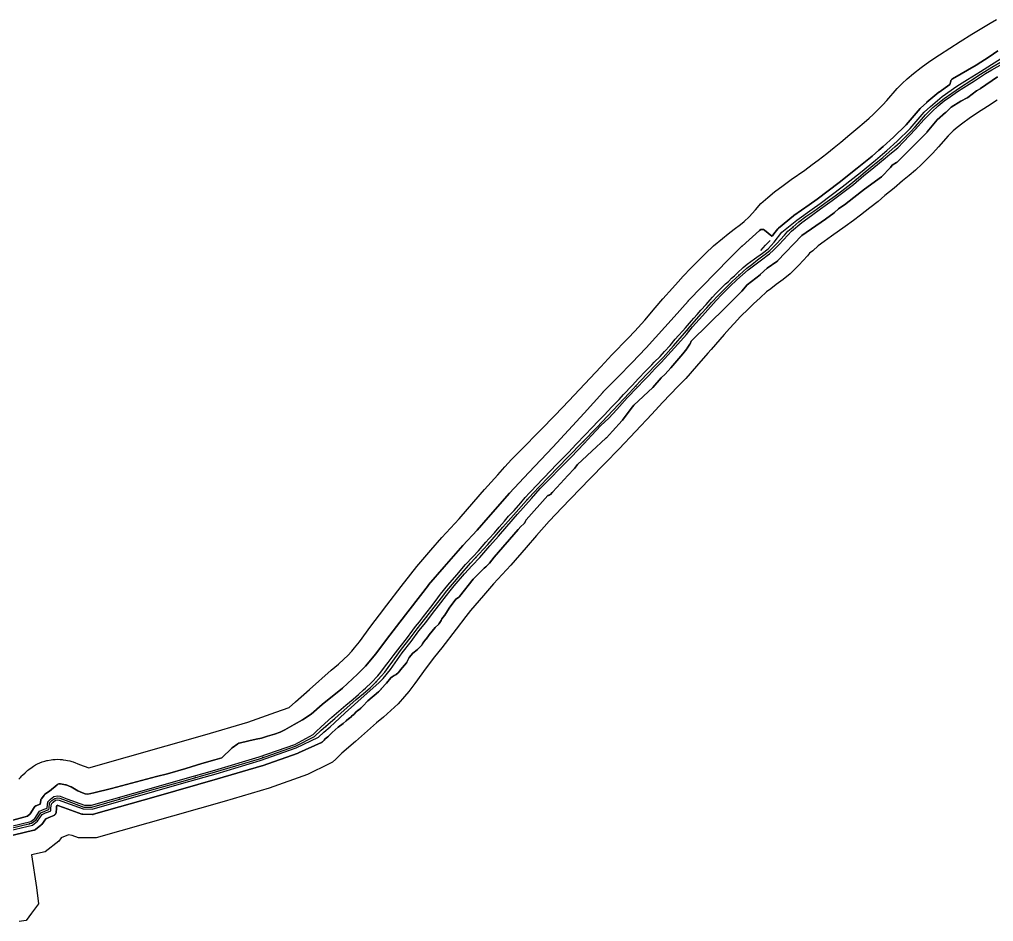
# Model space of a CAD drawing. Header units: inches. Extents: x 91426 to 118597, y 433843 to 446922.
# Drawn here: x 107507 to 108769, y 445408 to 446576 of the extents above; entities that cross this region are included whole.
import ezdxf

# ---------------------------------------------------------------- set-up
doc = ezdxf.new("R2010")
doc.units = ezdxf.units.IN
doc.header["$MEASUREMENT"] = 0
for name, color, linetype, true_color in [('As_waterkering_PWK', 7, 'Continuous', 0x8b0648), ('Beschermingszone_PWK', 7, 'Continuous', 0xde06d3), ('Kernzone_PWK', 7, 'Continuous', 0x33065f), ('Kruinlijnen_PWK', 7, 'Continuous', 0xda0676), ('Kunstwerken_PWK', 7, 'Continuous', 0x2f0602), ('Referentiepunten_PWK', 7, 'Continuous', 0x7e0730)]:
    doc.layers.add(name, color=color, linetype=linetype, true_color=true_color)

msp = doc.modelspace()

# ---------------------------------------------------------------- linework, layer by layer
at = {"layer": 'As_waterkering_PWK'}
for points in [[(107987.0007, 445739.6588), (107987.2761, 445740.0157), (108002.0928, 445760.2564), (108013.073, 445774.5439), (108022.3334, 445786.7147), (108041.1189, 445810.7919), (108053.6866, 445827.0638), (108060.5658, 445835.9273), (108077.8961, 445856.0357), (108091.5221, 445871.7785), (108113.7472, 445895.9879), (108133.1941, 445918.2129), (108146.9524, 445933.9557), (108163.7535, 445952.8734), (108172.6171, 445962.5307), (108180.6869, 445971.262), (108192.4609, 445983.036), (108217.7286, 446009.3621), (108236.911, 446028.809), (108254.9027, 446047.5944), (108296.9715, 446092.0445), (108311.1267, 446107.5227), (108331.632, 446128.6894), (108340.8924, 446138.3467), (108354.5185, 446153.5603), (108368.806, 446169.8322), (108378.5956, 446181.4739), (108390.5019, 446194.8354), (108397.5134, 446202.6406), (108403.7311, 446209.5198), (108412.7269, 446219.0448), (108423.4426, 446229.7604), (108430.454, 446236.7719), (108439.8468, 446245.5032), (108449.6364, 446253.9698), (108455.8541, 446258.8646), (108463.2624, 446264.5532), (108471.8614, 446271.0355), (108473.1545, 446272.07)], [(107475.9515, 445523.6512), (107522.4887, 445534.7707), (107528.3917, 445539.3009), (107534.5692, 445548.3612), (107539.7858, 445550.5577), (107543.511, 445552.1262), (107545.1053, 445552.7541), (107545.2083, 445554.4015), (107545.826, 445561.3238), (107548.7089, 445564.1603), (107552.5424, 445566.9967), (107556.2592, 445567.6831), (107559.0047, 445567.2713), (107567.3787, 445564.1139), (107590.4414, 445555.7743), (107600.7373, 445555.7743), (107681.594, 445578.7683), (107719.0567, 445589.422), (107760.8633, 445601.3109), (107818.1171, 445618.3388), (107864.6544, 445634.6748), (107889.2478, 445647.0145), (107897.979, 445655.2166), (107915.7061, 445670.6947), (107943.3552, 445695.1687), (107952.6156, 445702.8417), (107961.2146, 445710.3823), (107968.6229, 445717.5261), (107975.5021, 445725.199), (107980.1323, 445730.7553), (107987.0007, 445739.6588)]]:
    msp.add_lwpolyline(points, dxfattribs=at)
msp.add_polyline3d([(108473.1545, 446272.07, 0), (108479.1375, 446276.8564, 0), (108488.2656, 446285.7199, 0), (108498.1875, 446296.5678, 0), (108502.8177, 446301.9918, 0), (108509.1677, 446307.1512, 0), (108516.8407, 446313.8981, 0), (108526.1011, 446320.7773, 0), (108536.1553, 446327.921, 0), (108553.7501, 446340.4888, 0), (108564.0689, 446347.8971, 0), (108572.4033, 446354.2471, 0), (108584.045, 446363.3753, 0), (108594.2315, 446371.4451, 0), (108602.9627, 446378.8534, 0), (108615.0013, 446388.5107, 0), (108625.5846, 446397.5066, 0), (108633.919, 446404.5181, 0), (108641.4597, 446411.0004, 0), (108648.2066, 446417.2181, 0), (108654.5566, 446423.7004, 0), (108661.5681, 446430.7119, 0), (108668.0504, 446437.7233, 0), (108681.015, 446452.6723, 0), (108685.9098, 446457.5671, 0), (108690.4077, 446461.9328, 0), (108696.89, 446467.2244, 0), (108705.3567, 446473.9713, 0), (108715.014, 446480.8505, 0), (108726.5234, 446488.5234, 0), (108739.6203, 446496.9901, 0), (108752.4526, 446505.3245, 0), (108767.137, 446514.1881, 0), (108780.3662, 446522.2579, 0)], dxfattribs=at)
at = {"layer": 'Beschermingszone_PWK'}
for points in [[(107506.1402, 445591.7753), (107508.2157, 445594.3049), (107510.0455, 445596.2585), (107510.705, 445596.912), (107514.0746, 445600.2273), (107515.7931, 445601.8241), (107517.8622, 445603.5219), (107518.8177, 445604.2421), (107523.2114, 445607.493), (107524.9081, 445608.6867), (107527.5293, 445610.3166), (107530.4178, 445611.8609), (107533.4, 445613.2118), (107536.4654, 445614.3658), (107539.5966, 445615.315), (107542.2448, 445615.9328), (107543.3188, 445616.1389), (107547.722, 445616.952), (107549.8778, 445617.2925), (107552.9857, 445617.5985), (107556.2592, 445617.706), (107559.5335, 445617.5985), (107562.2836, 445617.3275), (107563.4833, 445617.1588), (107566.9185, 445616.6436), (107568.951, 445616.2893), (107571.9554, 445615.5885), (107574.7542, 445614.7392), (107576.3096, 445614.1826), (107584.7015, 445611.0183), (107596.8098, 445606.6399), (107746.9007, 445649.3227), (107802.7003, 445665.9181), (107839.2015, 445678.7312), (107856.4162, 445684.7741), (107864.4083, 445692.2819), (107882.6929, 445708.2468), (107910.8259, 445733.1492), (107920.1757, 445740.8962), (107927.3592, 445747.1955), (107932.6078, 445752.2566), (107937.67, 445757.9029), (107941.1184, 445762.041), (107947.3025, 445770.0575), (107962.0922, 445790.2613), (107973.3546, 445804.916), (107982.7258, 445817.2324), (108001.6225, 445841.4522), (108014.1512, 445857.6735), (108021.8533, 445867.5973), (108040.0559, 445888.7179), (108054.1951, 445905.0535), (108076.5111, 445929.362), (108095.5554, 445951.127), (108109.4352, 445967.0086), (108126.6402, 445986.3812), (108135.8392, 445996.4039), (108144.6358, 446005.9216), (108156.7429, 446018.0287), (108181.8921, 446044.2313), (108201.0557, 446063.6592), (108218.69, 446082.0715), (108260.363, 446126.1033), (108274.7147, 446141.7963), (108295.6312, 446163.3875), (108304.2147, 446172.3389), (108317.109, 446186.7354), (108330.8816, 446202.4209), (108340.789, 446214.2026), (108353.2389, 446228.1742), (108360.3684, 446236.1108), (108367.0045, 446243.4529), (108376.8666, 446253.8951), (108395.7437, 446272.7722), (108406.4611, 446282.7349), (108417.8016, 446292.5429), (108425.1633, 446298.3383), (108432.9871, 446304.3458), (108441.1886, 446310.5285), (108446.0281, 446314.4001), (108452.3708, 446320.5589), (108460.7149, 446329.6818), (108467.7496, 446337.9225), (108476.8823, 446345.3428), (108485.3709, 446352.8069), (108496.7095, 446361.2299), (108507.1441, 446368.6439), (108524.639, 446381.1403), (108534.3317, 446388.0991), (108541.825, 446393.8083), (108553.0949, 446402.645), (108562.524, 446410.1147), (108571.1388, 446417.4243), (108583.1602, 446427.0678), (108593.2992, 446435.686), (108601.5269, 446442.6077), (108608.2106, 446448.3533), (108613.3828, 446453.1199), (108619.019, 446458.8735), (108625.5197, 446465.3742), (108630.7974, 446471.0828), (108644.4045, 446486.7725), (108650.8183, 446493.1863), (108657.1251, 446499.3076), (108665.4994, 446506.1438), (108675.2502, 446513.914), (108686.6351, 446522.0238), (108699.082, 446530.3217), (108712.4307, 446538.9511), (108725.9092, 446547.7053), (108741.1988, 446556.9341), (108754.1977, 446564.8635), (108764.6942, 446571.3547), (108772.9453, 446576.1554)], [(107488.0428, 445516.7728), (107525.6294, 445525.7537), (107525.7615, 445525.7872), (107526.0746, 445525.8821), (107526.3808, 445525.9974), (107526.6788, 445526.1324), (107526.9674, 445526.2867), (107527.2453, 445526.4595), (107527.5114, 445526.6501), (107534.7476, 445532.2034), (107535.0002, 445532.4108), (107535.239, 445532.6345), (107535.4627, 445532.8733), (107535.6703, 445533.1262), (107535.8346, 445533.3533), (107540.8392, 445540.6935), (107547.0954, 445543.3277), (107551.2501, 445544.964), (107551.3313, 445544.9968), (107551.6293, 445545.1318), (107551.9179, 445545.2861), (107552.1958, 445545.4589), (107552.4617, 445545.6494), (107552.7146, 445545.857), (107552.9534, 445546.0807), (107553.1771, 445546.3195), (107553.3847, 445546.5724), (107553.5752, 445546.8383), (107553.748, 445547.1162), (107553.9023, 445547.4048), (107554.0373, 445547.7028), (107554.1526, 445548.009), (107554.2475, 445548.3221), (107554.3218, 445548.6407), (107554.3751, 445548.9636), (107554.4072, 445549.2892), (107554.4082, 445549.3042), (107554.6819, 445553.6828), (107554.9761, 445556.9797), (107556.4253, 445558.0519), (107556.5975, 445558.0261), (107564.0557, 445555.214), (107564.1194, 445555.1905), (107587.528, 445546.7258), (107587.6211, 445546.6931), (107587.9342, 445546.5982), (107588.2528, 445546.5239), (107588.5757, 445546.4706), (107588.9013, 445546.4385), (107589.1635, 445546.4282), (107601.2872, 445546.2711), (107601.352, 445546.2707), (107601.679, 445546.2814), (107602.0046, 445546.3135), (107602.3275, 445546.3668), (107602.6461, 445546.4411), (107602.7197, 445546.4614), (107684.1926, 445569.6306), (107763.4879, 445592.1807), (107763.5455, 445592.1975), (107820.9298, 445609.2641), (107821.1117, 445609.3219), (107821.1606, 445609.3388), (107868.0539, 445625.7998), (107868.3112, 445625.8982), (107868.4592, 445625.9623), (107898.0752, 445639.3641), (107898.2252, 445639.435), (107898.5138, 445639.5893), (107898.7917, 445639.7621), (107899.0576, 445639.9526), (107899.3105, 445640.1602), (107899.5493, 445640.3839), (107899.6732, 445640.5123), (107901.5536, 445642.5319), (107903.1539, 445644.0179), (107906.6003, 445646.8261), (107906.7387, 445646.9431), (107906.9336, 445647.1234), (107912.269, 445652.3286), (107920.0127, 445659.1689), (107926.257, 445664.1124), (107926.4182, 445664.2455), (107930.2096, 445667.514), (107933.8679, 445670.519), (107933.9101, 445670.5541), (107937.2174, 445673.3322), (107937.2555, 445673.3645), (107940.0336, 445675.7458), (107940.0763, 445675.7828), (107940.3151, 445676.0065), (107940.472, 445676.1707), (107942.9443, 445678.8784), (107945.8904, 445681.1174), (107945.9088, 445681.1314), (107946.1617, 445681.339), (107946.3133, 445681.4776), (107949.0891, 445684.1213), (107951.7327, 445686.6325), (107951.8245, 445686.7221), (107958.3061, 445693.2036), (107972.3186, 445705.2518), (107972.3555, 445705.2839), (107972.5943, 445705.5076), (107972.7512, 445705.6717), (107975.5294, 445708.7144), (107975.5919, 445708.7841), (107982.3337, 445716.4514), (107988.1417, 445723.0168), (107989.835, 445724.3928), (107992.2541, 445726.152), (107994.0743, 445727.0086), (107994.1567, 445727.0483), (107994.4453, 445727.2026), (107994.7232, 445727.3754), (107994.9891, 445727.5659), (107995.166, 445727.7081), (107997.6796, 445729.8248), (107997.7556, 445729.8902), (107997.9944, 445730.1139), (107998.2181, 445730.3527), (107998.3965, 445730.5679), (108000.7238, 445733.5417), (108008.3405, 445742.6029), (108008.4799, 445742.7764), (108008.6704, 445743.0423), (108008.8432, 445743.3202), (108008.9975, 445743.6088), (108009.0222, 445743.6596), (108011.7894, 445749.4347), (108016.7645, 445755.3355), (108022.0893, 445759.6696), (108022.2296, 445759.7882), (108022.4684, 445760.0119), (108028.1569, 445765.7004), (108028.3806, 445765.9392), (108028.5882, 445766.1921), (108028.7787, 445766.458), (108028.9515, 445766.7359), (108029.1058, 445767.0245), (108029.2408, 445767.3225), (108029.3203, 445767.5271), (108029.571, 445768.2163), (108033.6938, 445773.3994), (108033.7223, 445773.4356), (108037.9398, 445778.8391), (108045.5537, 445788.3887), (108050.1175, 445792.9526), (108050.3411, 445793.1914), (108050.5487, 445793.4443), (108050.7392, 445793.7102), (108050.7422, 445793.7146), (108053.388, 445797.6833), (108053.5578, 445797.9568), (108053.7121, 445798.2454), (108053.8471, 445798.5434), (108053.9624, 445798.8496), (108053.9711, 445798.8756), (108054.2105, 445799.5937), (108057.7322, 445803.9108), (108057.8247, 445804.0276), (108058.0152, 445804.2935), (108058.0459, 445804.34), (108063.9279, 445813.359), (108072.5441, 445825.1755), (108075.9678, 445827.3227), (108076.0891, 445827.4013), (108076.355, 445827.5918), (108076.6079, 445827.7994), (108076.8467, 445828.0231), (108077.0704, 445828.2619), (108077.2749, 445828.5107), (108094.6433, 445851.0978), (108103.7771, 445859.9744), (108103.8279, 445860.0246), (108103.9111, 445860.1097), (108108.9729, 445865.4184), (108111.0534, 445866.8419), (108111.2737, 445867.0016), (108111.5266, 445867.2092), (108111.7654, 445867.4329), (108111.8269, 445867.4954), (108115.5311, 445871.3319), (108115.6933, 445871.5082), (108115.7805, 445871.6104), (108122.2351, 445879.3822), (108153.1631, 445915.3327), (108153.1852, 445915.3586), (108156.6491, 445919.4409), (108160.6028, 445922.9004), (108160.6069, 445922.9041), (108160.8457, 445923.1278), (108161.0694, 445923.3666), (108161.277, 445923.6195), (108161.4675, 445923.8854), (108161.6403, 445924.1633), (108161.7533, 445924.3701), (108163.5791, 445927.9075), (108191.7681, 445959.4792), (108192.3106, 445959.5749), (108192.4171, 445959.5949), (108192.7357, 445959.6692), (108193.0488, 445959.7641), (108193.355, 445959.8794), (108193.653, 445960.0144), (108193.9416, 445960.1687), (108194.2195, 445960.3415), (108194.4854, 445960.532), (108194.7383, 445960.7396), (108194.8804, 445960.8691), (108197.3939, 445963.2504), (108197.4906, 445963.3446), (108197.6876, 445963.5532), (108203.0809, 445969.6042), (108217.7086, 445985.4179), (108225.7526, 445993.8575), (108225.8925, 445994.0105), (108226.0999, 445994.2631), (108230.2143, 445999.6244), (108254.7529, 446022.5557), (108260.1979, 446027.6439), (108267.1995, 446034.1172), (108267.3407, 446034.253), (108267.4529, 446034.3688), (108275.3905, 446042.8355), (108275.4522, 446042.9025), (108287.8876, 446056.6609), (108287.9374, 446056.7169), (108288.145, 446056.9698), (108288.1824, 446057.0192), (108299.5371, 446072.2028), (108302.8279, 446076.4687), (108327.4666, 446099.1956), (108327.612, 446099.3353), (108327.8194, 446099.5556), (108338.643, 446111.7758), (108343.4555, 446116.7183), (108343.5563, 446116.825), (108350.9647, 446124.8948), (108351.0407, 446124.9795), (108351.0974, 446125.0452), (108366.4432, 446143.1692), (108366.4684, 446143.1993), (108371.7601, 446149.5493), (108371.8858, 446149.7064), (108372.0763, 446149.9723), (108372.1703, 446150.1184), (108375.6099, 446155.6747), (108375.6887, 446155.8065), (108375.843, 446156.0951), (108375.8594, 446156.1287), (108377.4739, 446159.4653), (108422.2283, 446203.5605), (108422.2433, 446203.5753), (108442.8808, 446224.0806), (108442.8921, 446224.092), (108443.1158, 446224.3308), (108443.1282, 446224.3449), (108449.978, 446232.2151), (108466.6619, 446245.4916), (108466.8452, 446245.6448), (108466.9507, 446245.74), (108475.9342, 446254.0818), (108488.454, 446262.6004), (108488.6851, 446262.7674), (108488.938, 446262.975), (108489.1768, 446263.1987), (108489.2425, 446263.2656), (108520.9377, 446296.1726), (108551.3636, 446317.4577), (108551.4748, 446317.5378), (108562.7196, 446325.8722), (108562.7861, 446325.9223), (108563.039, 446326.1299), (108563.186, 446326.2641), (108568.1723, 446331.001), (108577.8831, 446337.5262), (108578.1383, 446337.7095), (108578.177, 446337.7395), (108601.9098, 446356.3221), (108623.9271, 446372.2747), (108624.0373, 446372.3568), (108624.2902, 446372.5644), (108624.529, 446372.7881), (108624.6132, 446372.8743), (108635.3288, 446384.1191), (108635.4683, 446384.2717), (108635.6759, 446384.5246), (108635.6926, 446384.5465), (108638.006, 446387.596), (108643.3454, 446390.7368), (108643.5882, 446390.8892), (108643.8541, 446391.0797), (108644.107, 446391.2873), (108644.3414, 446391.5065), (108682.9976, 446430.066), (108683.002, 446430.0705), (108683.2257, 446430.3093), (108683.3076, 446430.4051), (108696.2901, 446445.984), (108707.1134, 446455.5188), (108707.2469, 446455.6409), (108714.4439, 446462.4591), (108726.7328, 446470.3294), (108735.08, 446474.4387), (108735.083, 446474.4402), (108735.3716, 446474.5945), (108735.6495, 446474.7673), (108735.9154, 446474.9578), (108735.95, 446474.9846), (108747.0725, 446483.675), (108751.9055, 446486.4012), (108751.9489, 446486.426), (108752.2268, 446486.5988), (108752.2618, 446486.6224), (108774.4934, 446501.7504)], [(108773.6873, 446471.4199), (108761.372, 446463.4213), (108748.4765, 446455.0848), (108737.7171, 446447.9119), (108729.4419, 446442.0172), (108722.0025, 446436.0889), (108717.0338, 446432.0329), (108713.983, 446429.0718), (108710.3033, 446425.3922), (108697.8527, 446411.0358), (108690.4067, 446402.982), (108682.9866, 446395.5619), (108676.0655, 446388.4966), (108668.059, 446381.118), (108659.8327, 446374.0463), (108651.413, 446366.9631), (108640.4742, 446357.6651), (108628.4219, 446347.9968), (108619.5975, 446340.5094), (108608.805, 446331.9595), (108596.866, 446322.5982), (108587.8587, 446315.7355), (108577.0391, 446307.9676), (108559.3642, 446295.3427), (108549.6144, 446288.4152), (108542.0165, 446282.7711), (108534.9961, 446276.5979), (108530.8722, 446273.2473), (108528.1656, 446270.0767), (108516.9815, 446257.8487), (108505.625, 446246.8213), (108496.3997, 446239.4411), (108487.4827, 446232.7191), (108480.4067, 446227.2857), (108475.1042, 446223.1114), (108466.5553, 446215.7178), (108458.2224, 446207.9717), (108451.7268, 446201.4762), (108441.4152, 446191.1645), (108433.1123, 446182.3732), (108427.2293, 446175.8644), (108420.3123, 446168.1643), (108408.8409, 446155.2909), (108403.1585, 446148.5334), (108399.1455, 446143.7612), (108384.4461, 446127.0201), (108370.2346, 446111.153), (108360.4326, 446100.9309), (108340.2563, 446080.1038), (108326.2583, 446064.7975), (108283.8728, 446020.0128), (108265.5952, 446000.9288), (108246.3978, 445981.4667), (108221.0352, 445955.0418), (108209.5277, 445943.5343), (108202.0394, 445935.4322), (108193.4442, 445926.0672), (108176.9662, 445907.5133), (108163.305, 445891.8817), (108143.536, 445869.2886), (108121.3837, 445845.1584), (108108.1681, 445829.8899), (108091.5358, 445810.5914), (108085.3149, 445802.576), (108072.716, 445786.2637), (108054.0195, 445762.3006), (108044.8477, 445750.2462), (108034.0932, 445736.2524), (108019.2549, 445715.9823), (108011.3435, 445705.7266), (108005.7678, 445699.0359), (107997.435, 445689.7416), (107988.2989, 445680.9318), (107978.5675, 445672.3981), (107969.3786, 445664.7844), (107942.1167, 445640.6531), (107924.8356, 445625.5643), (107916.7801, 445617.997), (107912.573, 445613.9652), (107908.2983, 445611.8204), (107880.3115, 445597.778), (107830.45, 445580.2752), (107772.0358, 445562.9021), (107606.3144, 445515.7743), (107583.4314, 445515.7743), (107575.0968, 445518.7881), (107570.2795, 445519.6783), (107560.9093, 445515.9879), (107557.8297, 445511.4712), (107539.9754, 445497.7691), (107522.5822, 445494.0613), (107528.8033, 445451.4283), (107531.698, 445430.3534), (107522.5626, 445418.3104), (107515.3485, 445408.8002), (107506.4134, 445407.5115)]]:
    msp.add_lwpolyline(points, dxfattribs=at)
msp.add_lwpolyline([(108774.8613, 446535.4418), (108763.5477, 446527.8117), (108746.486, 446517.0498), (108715.9997, 446499.2331, 0.202541661), (108713.6689, 446496.1172), (108712.6145, 446491.856), (108698.701, 446482.0577, 0.019664469), (108698.3887, 446481.8189), (108682.8112, 446468.9042, 0.012617593), (108682.6211, 446468.7383), (108674.4258, 446461.2148, 0.029885164), (108674.0108, 446460.7854), (108655.8976, 446439.6532), (108639.3955, 446423.801), (108626.2642, 446411.7202), (108620.7504, 446406.8121), (108611.7577, 446399.1227), (108592.4039, 446383.587), (108568.9378, 446364.8668), (108540.5045, 446343.4102), (108530.2834, 446336.072), (108510.2755, 446322.0268, 0.018975295), (108509.9735, 446321.7972), (108490.4349, 446305.738, 0.05334957), (108489.6895, 446304.9788), (108484.3605, 446298.2475), (108482.6276, 446296.0586), (108482.0161, 446295.2862), (108472.454, 446303.1235, 0.370499545), (108465.9401, 446302.9733), (108443.3347, 446282.6332, 0.011111568), (108443.1729, 446282.4809), (108426.8202, 446266.3963), (108373.585, 446211.568, 0.011705629), (108373.4259, 446211.3963), (108355.2569, 446190.8401), (108319.0147, 446150.9078), (108300.4751, 446131.4478), (108282.9476, 446113.2612), (108263.06, 446093.1084, 0.010604922), (108262.9143, 446092.9543), (108238.5242, 446066.0459), (108197.8606, 446022.0816), (108166.9259, 445989.4284), (108141.754, 445962.525), (108114.3919, 445930.9126), (108099.9888, 445914.5455), (108081.3162, 445894.6809), (108057.0853, 445866.8553), (108036.9845, 445843.5597, 0.013819095), (108036.8098, 445843.3456), (107999.7864, 445795.308), (107982.552, 445772.7709), (107968.546, 445754.1833), (107955.2164, 445738.2903), (107945.1363, 445727.8324), (107925.385, 445709.7592), (107899.2379, 445688.4736), (107884.7014, 445676.2527), (107873.7292, 445668.979), (107863.0004, 445662.7743), (107850.9026, 445655.6432), (107844.8774, 445652.9146), (107837.3062, 445650.2707), (107828.1724, 445647.661), (107820.5031, 445645.1871), (107813.6681, 445643.9665, 0.013593724), (107813.4019, 445643.9115), (107804.2232, 445641.7519), (107791.4674, 445638.6903, 0.09950026), (107789.6795, 445637.8619), (107782.4429, 445632.5606, 0.036408316), (107781.8891, 445632.0893), (107769.2032, 445619.5944), (107760.1152, 445616.7981), (107743.0495, 445612.0356), (107722.3991, 445605.6816), (107698.8735, 445598.9788), (107684.4929, 445595.5485), (107626.1194, 445579.9294), (107603.2486, 445574.1459), (107595.645, 445572.6014), (107591.8855, 445572.987), (107588.4411, 445574.2787), (107582.5681, 445577.0277), (107573.9965, 445581.833, 0.037453582), (107573.3185, 445582.149), (107567.3653, 445584.398, 0.045811921), (107566.484, 445584.6415), (107559.8694, 445585.8321, 0.221332193), (107555.7887, 445584.7572), (107545.8787, 445576.5245), (107539.8909, 445572.3995, 0.087735121), (107538.6508, 445571.1771), (107535.2898, 445566.4444, 0.121467778), (107534.4112, 445564.2174), (107533.8006, 445559.6882), (107533.7469, 445559.6305), (107528.194, 445557.234, 0.152182158), (107525.937, 445555.2962), (107520.7304, 445546.9784), (107517.4355, 445544.2086), (107488.5514, 445536.2293)], format="xyb", dxfattribs=at)
at = {"layer": 'Kernzone_PWK'}
msp.add_lwpolyline([(107488.5514, 445536.2293), (107517.4355, 445544.2086), (107520.7304, 445546.9784), (107525.937, 445555.2962, -0.152182158), (107528.194, 445557.234), (107533.7469, 445559.6305), (107533.8006, 445559.6882), (107534.4112, 445564.2174, -0.121467779), (107535.2898, 445566.4444), (107538.6508, 445571.1771, -0.087735118), (107539.8909, 445572.3995), (107545.8787, 445576.5245), (107555.7887, 445584.7572, -0.221332193), (107559.8694, 445585.8321), (107566.484, 445584.6415, -0.045811925), (107567.3653, 445584.398), (107573.3185, 445582.149, -0.037453588), (107573.9965, 445581.833), (107582.5681, 445577.0277), (107588.4411, 445574.2787), (107591.8855, 445572.987), (107595.645, 445572.6014), (107603.2486, 445574.1459), (107626.1194, 445579.9294), (107684.4929, 445595.5485), (107698.8735, 445598.9788), (107722.3991, 445605.6816), (107743.0495, 445612.0356), (107760.1152, 445616.7981), (107769.2032, 445619.5944), (107781.8891, 445632.0893, -0.036408316), (107782.4429, 445632.5606), (107789.6795, 445637.8619, -0.09950026), (107791.4674, 445638.6903), (107804.2232, 445641.7519), (107813.4019, 445643.9115, -0.013593705), (107813.6681, 445643.9665), (107820.5031, 445645.1871), (107828.1724, 445647.661), (107837.3062, 445650.2707), (107844.8774, 445652.9146), (107850.9026, 445655.6432), (107863.0004, 445662.7743), (107873.7292, 445668.979), (107884.7014, 445676.2527), (107899.2379, 445688.4736), (107925.385, 445709.7592), (107945.1363, 445727.8324), (107955.2164, 445738.2903), (107968.546, 445754.1833), (107982.552, 445772.7709), (107999.7864, 445795.308), (108036.8098, 445843.3456, -0.013819104), (108036.9845, 445843.5597), (108057.0853, 445866.8553), (108081.3162, 445894.6809), (108099.9888, 445914.5455), (108114.3919, 445930.9126), (108141.754, 445962.525), (108166.9259, 445989.4284), (108197.8606, 446022.0816), (108238.5242, 446066.0459), (108262.9143, 446092.9543, -0.010604938), (108263.06, 446093.1084), (108282.9476, 446113.2612), (108300.4751, 446131.4478), (108319.0147, 446150.9078), (108355.2569, 446190.8401), (108373.4259, 446211.3963, -0.011705607), (108373.585, 446211.568), (108426.8202, 446266.3963), (108443.1729, 446282.4809, -0.011111538), (108443.3347, 446282.6332), (108465.9401, 446302.9733, -0.370499545), (108472.454, 446303.1235), (108482.0161, 446295.2862), (108482.6276, 446296.0586), (108484.3605, 446298.2475), (108489.6895, 446304.9788, -0.053349568), (108490.4349, 446305.738), (108509.9735, 446321.7972, -0.018975298), (108510.2755, 446322.0268), (108530.2834, 446336.072), (108540.5045, 446343.4102), (108568.9378, 446364.8668), (108592.4039, 446383.587), (108611.7577, 446399.1227), (108620.7504, 446406.8121), (108626.2642, 446411.7202), (108639.3955, 446423.801), (108655.8976, 446439.6532), (108674.0108, 446460.7854, -0.02988516), (108674.4258, 446461.2148), (108682.6211, 446468.7383, -0.012617574), (108682.8112, 446468.9042), (108698.3887, 446481.8189, -0.019664473), (108698.701, 446482.0577), (108712.6145, 446491.856), (108713.6689, 446496.1172, -0.202541661), (108715.9997, 446499.2331), (108746.486, 446517.0498), (108763.5477, 446527.8117), (108774.8613, 446535.4418, -0.019281264)], format="xyb", dxfattribs=at)
msp.add_lwpolyline([(108774.4934, 446501.7504), (108752.2618, 446486.6224), (108752.2268, 446486.5988), (108751.9489, 446486.426), (108751.9055, 446486.4012), (108747.0725, 446483.675), (108735.95, 446474.9846), (108735.9154, 446474.9578), (108735.6495, 446474.7673), (108735.3716, 446474.5945), (108735.083, 446474.4402), (108735.08, 446474.4387), (108726.7328, 446470.3294), (108714.4439, 446462.4591), (108707.2469, 446455.6409), (108707.1134, 446455.5188), (108696.2901, 446445.984), (108683.3076, 446430.4051), (108683.2257, 446430.3093), (108683.002, 446430.0705), (108682.9976, 446430.066), (108644.3414, 446391.5065), (108644.107, 446391.2873), (108643.8541, 446391.0797), (108643.5882, 446390.8892), (108643.3454, 446390.7368), (108638.006, 446387.596), (108635.6926, 446384.5465), (108635.6759, 446384.5246), (108635.4683, 446384.2717), (108635.3288, 446384.1191), (108624.6132, 446372.8743), (108624.529, 446372.7881), (108624.2902, 446372.5644), (108624.0373, 446372.3568), (108623.9271, 446372.2747), (108601.9098, 446356.3221), (108578.177, 446337.7395), (108578.1383, 446337.7095), (108577.8831, 446337.5262), (108568.1723, 446331.001), (108563.186, 446326.2641), (108563.039, 446326.1299), (108562.7861, 446325.9223), (108562.7196, 446325.8722), (108551.4748, 446317.5378), (108551.3636, 446317.4577), (108520.9377, 446296.1726), (108489.2425, 446263.2656), (108489.1768, 446263.1987), (108488.938, 446262.975), (108488.6851, 446262.7674), (108488.454, 446262.6004), (108475.9342, 446254.0818), (108466.9507, 446245.74), (108466.8452, 446245.6448), (108466.6619, 446245.4916), (108449.978, 446232.2151), (108443.1282, 446224.3449), (108443.1158, 446224.3308), (108442.8921, 446224.092), (108442.8808, 446224.0806), (108422.2433, 446203.5753), (108422.2283, 446203.5605), (108377.4739, 446159.4653), (108375.8594, 446156.1287), (108375.843, 446156.0951), (108375.6887, 446155.8065), (108375.6099, 446155.6747), (108372.1703, 446150.1184), (108372.0763, 446149.9723), (108371.8858, 446149.7064), (108371.7601, 446149.5493), (108366.4684, 446143.1993), (108366.4432, 446143.1692), (108351.0974, 446125.0452), (108351.0407, 446124.9795), (108350.9647, 446124.8948), (108343.5563, 446116.825), (108343.4555, 446116.7183), (108338.643, 446111.7758), (108327.8194, 446099.5556), (108327.612, 446099.3353), (108327.4666, 446099.1956), (108302.8279, 446076.4687), (108299.5371, 446072.2028), (108288.1824, 446057.0192), (108288.145, 446056.9698), (108287.9374, 446056.7169), (108287.8876, 446056.6609), (108275.4522, 446042.9025), (108275.3905, 446042.8355), (108267.4529, 446034.3688), (108267.3407, 446034.253), (108267.1995, 446034.1172), (108260.1979, 446027.6439), (108254.7529, 446022.5557), (108230.2143, 445999.6244), (108226.0999, 445994.2631), (108225.8925, 445994.0105), (108225.7526, 445993.8575), (108217.7086, 445985.4179), (108203.0809, 445969.6042), (108197.6876, 445963.5532), (108197.4906, 445963.3446), (108197.3939, 445963.2504), (108194.8804, 445960.8691), (108194.7383, 445960.7396), (108194.4854, 445960.532), (108194.2195, 445960.3415), (108193.9416, 445960.1687), (108193.653, 445960.0144), (108193.355, 445959.8794), (108193.0488, 445959.7641), (108192.7357, 445959.6692), (108192.4171, 445959.5949), (108192.3106, 445959.5749), (108191.7681, 445959.4792), (108163.5791, 445927.9075), (108161.7533, 445924.3701), (108161.6403, 445924.1633), (108161.4675, 445923.8854), (108161.277, 445923.6195), (108161.0694, 445923.3666), (108160.8457, 445923.1278), (108160.6069, 445922.9041), (108160.6028, 445922.9004), (108156.6491, 445919.4409), (108153.1852, 445915.3586), (108153.1631, 445915.3327), (108122.2351, 445879.3822), (108115.7805, 445871.6104), (108115.6933, 445871.5082), (108115.5311, 445871.3319), (108111.8269, 445867.4954), (108111.7654, 445867.4329), (108111.5266, 445867.2092), (108111.2737, 445867.0016), (108111.0534, 445866.8419), (108108.9729, 445865.4184), (108103.9111, 445860.1097), (108103.8279, 445860.0246), (108103.7771, 445859.9744), (108094.6433, 445851.0978), (108077.2749, 445828.5107), (108077.0704, 445828.2619), (108076.8467, 445828.0231), (108076.6079, 445827.7994), (108076.355, 445827.5918), (108076.0891, 445827.4013), (108075.9678, 445827.3227), (108072.5441, 445825.1755), (108063.9279, 445813.359), (108058.0459, 445804.34), (108058.0152, 445804.2935), (108057.8247, 445804.0276), (108057.7322, 445803.9108), (108054.2105, 445799.5937), (108053.9711, 445798.8756), (108053.9624, 445798.8496), (108053.8471, 445798.5434), (108053.7121, 445798.2454), (108053.5578, 445797.9568), (108053.388, 445797.6833), (108050.7422, 445793.7146), (108050.7392, 445793.7102), (108050.5487, 445793.4443), (108050.3411, 445793.1914), (108050.1175, 445792.9526), (108045.5537, 445788.3887), (108037.9398, 445778.8391), (108033.7223, 445773.4356), (108033.6938, 445773.3994), (108029.571, 445768.2163), (108029.3203, 445767.5271), (108029.2408, 445767.3225), (108029.1058, 445767.0245), (108028.9515, 445766.7359), (108028.7787, 445766.458), (108028.5882, 445766.1921), (108028.3806, 445765.9392), (108028.1569, 445765.7004), (108022.4684, 445760.0119), (108022.2296, 445759.7882), (108022.0893, 445759.6696), (108016.7645, 445755.3355), (108011.7894, 445749.4347), (108009.0222, 445743.6596), (108008.9975, 445743.6088), (108008.8432, 445743.3202), (108008.6704, 445743.0423), (108008.4799, 445742.7764), (108008.3405, 445742.6029), (108000.7238, 445733.5417), (107998.3965, 445730.5679), (107998.2181, 445730.3527), (107997.9944, 445730.1139), (107997.7556, 445729.8902), (107997.6796, 445729.8248), (107995.166, 445727.7081), (107994.9891, 445727.5659), (107994.7232, 445727.3754), (107994.4453, 445727.2026), (107994.1567, 445727.0483), (107994.0743, 445727.0086), (107992.2541, 445726.152), (107989.835, 445724.3928), (107988.1417, 445723.0168), (107982.3337, 445716.4514), (107975.5919, 445708.7841), (107975.5294, 445708.7144), (107972.7512, 445705.6717), (107972.5943, 445705.5076), (107972.3555, 445705.2839), (107972.3186, 445705.2518), (107958.3061, 445693.2036), (107951.8245, 445686.7221), (107951.7327, 445686.6325), (107949.0891, 445684.1213), (107946.3133, 445681.4776), (107946.1617, 445681.339), (107945.9088, 445681.1314), (107945.8904, 445681.1174), (107942.9443, 445678.8784), (107940.472, 445676.1707), (107940.3151, 445676.0065), (107940.0763, 445675.7828), (107940.0336, 445675.7458), (107937.2555, 445673.3645), (107937.2174, 445673.3322), (107933.9101, 445670.5541), (107933.8679, 445670.519), (107930.2096, 445667.514), (107926.4182, 445664.2455), (107926.257, 445664.1124), (107920.0127, 445659.1689), (107912.269, 445652.3286), (107906.9336, 445647.1234), (107906.7387, 445646.9431), (107906.6003, 445646.8261), (107903.1539, 445644.0179), (107901.5536, 445642.5319), (107899.6732, 445640.5123), (107899.5493, 445640.3839), (107899.3105, 445640.1602), (107899.0576, 445639.9526), (107898.7917, 445639.7621), (107898.5138, 445639.5893), (107898.2252, 445639.435), (107898.0752, 445639.3641), (107868.4592, 445625.9623), (107868.3112, 445625.8982), (107868.0539, 445625.7998), (107821.1606, 445609.3388), (107821.1117, 445609.3219), (107820.9298, 445609.2641), (107763.5455, 445592.1975), (107763.4879, 445592.1807), (107684.1926, 445569.6306), (107602.7197, 445546.4614), (107602.6461, 445546.4411), (107602.3275, 445546.3668), (107602.0046, 445546.3135), (107601.679, 445546.2814), (107601.352, 445546.2707), (107601.2872, 445546.2711), (107589.1635, 445546.4282), (107588.9013, 445546.4385), (107588.5757, 445546.4706), (107588.2528, 445546.5239), (107587.9342, 445546.5982), (107587.6211, 445546.6931), (107587.528, 445546.7258), (107564.1194, 445555.1905), (107564.0557, 445555.214), (107556.5975, 445558.0261), (107556.4253, 445558.0519), (107554.9761, 445556.9797), (107554.6819, 445553.6828), (107554.4082, 445549.3042), (107554.4072, 445549.2892), (107554.3751, 445548.9636), (107554.3218, 445548.6407), (107554.2475, 445548.3221), (107554.1526, 445548.009), (107554.0373, 445547.7028), (107553.9023, 445547.4048), (107553.748, 445547.1162), (107553.5752, 445546.8383), (107553.3847, 445546.5724), (107553.1771, 445546.3195), (107552.9534, 445546.0807), (107552.7146, 445545.857), (107552.4617, 445545.6494), (107552.1958, 445545.4589), (107551.9179, 445545.2861), (107551.6293, 445545.1318), (107551.3313, 445544.9968), (107551.2501, 445544.964), (107547.0954, 445543.3277), (107540.8392, 445540.6935), (107535.8346, 445533.3533), (107535.6703, 445533.1262), (107535.4627, 445532.8733), (107535.239, 445532.6345), (107535.0002, 445532.4108), (107534.7476, 445532.2034), (107527.5114, 445526.6501), (107527.2453, 445526.4595), (107526.9674, 445526.2867), (107526.6788, 445526.1324), (107526.3808, 445525.9974), (107526.0746, 445525.8821), (107525.7615, 445525.7872), (107525.6294, 445525.7537), (107488.0428, 445516.7728)], dxfattribs=at)
at = {"layer": 'Kruinlijnen_PWK'}
for points in [[(107472.7696, 445525.4613, 0), (107521.3894, 445537.0784, 0), (107526.5518, 445541.0403, 0), (107532.9192, 445550.379, 0), (107538.8156, 445552.8618, 0), (107542.5677, 445554.4416, 0), (107542.7094, 445554.4974, 0), (107542.7152, 445554.5906, 0), (107543.4176, 445562.4613, 0), (107547.0807, 445566.0655, 0), (107551.52, 445569.3502, 0), (107556.2164, 445570.2175, 0), (107559.6382, 445569.7042, 0), (107568.2448, 445566.4591, 0), (107591.2915, 445558.1253, 0), (107600.3887, 445558.2743, 0), (107680.9102, 445581.173, 0), (107718.3729, 445591.8267, 0), (107760.165, 445603.7114, 0), (107817.3463, 445620.7178, 0), (107863.6758, 445636.9808, 0), (107887.4584, 445649.9447, 0), (107891.1848, 445653.524, 0), (107897.9317, 445659.874, 0), (107911.6901, 445672.1772, 0), (107920.8182, 445679.8501, 0), (107929.8141, 445687.7876, 0), (107939.4714, 445695.7251, 0), (107946.086, 445701.546, 0), (107952.8328, 445707.7637, 0), (107955.4787, 445710.0127, 0), (107962.887, 445717.0241, 0), (107971.2214, 445725.8877, 0), (107975.1902, 445730.5179, 0), (107981.4079, 445738.8523, 0), (107984.8475, 445742.9533, 0), (107991.1975, 445751.6846, 0), (108000.0611, 445763.4586, 0), (108008.2632, 445773.7774, 0), (108016.5976, 445785.0222, 0), (108020.3017, 445789.6524, 0), (108025.0642, 445795.7378, 0), (108030.6205, 445802.4847, 0), (108035.1184, 445808.8347, 0), (108040.0132, 445814.7879, 0), (108045.7018, 445822.1962, 0), (108052.4487, 445831.4566, 0), (108062.106, 445843.0983, 0), (108073.7477, 445856.5921, 0), (108084.9925, 445869.9536, 0), (108094.5175, 445880.1401, 0), (108101.6613, 445887.6807, 0), (108111.1863, 445898.7932, 0), (108115.2873, 445903.2912, 0), (108122.2988, 445911.0964, 0), (108128.6488, 445918.3724, 0), (108135.3957, 445926.1777, 0), (108140.8197, 445932.5277, 0), (108147.8312, 445940.2006, 0), (108156.5624, 445949.9902, 0), (108162.3833, 445956.7371, 0), (108167.9395, 445962.9548, 0), (108170.7177, 445966.1298, 0), (108176.0093, 445971.4215, 0), (108186.4604, 445982.534, 0), (108195.1917, 445991.2653, 0), (108202.9969, 445999.732, 0), (108211.9927, 446008.7278, 0), (108218.475, 446015.0778, 0), (108228.3969, 446026.0581, 0), (108240.0386, 446038.2289, 0), (108249.0345, 446047.3571, 0), (108256.972, 446055.5592, 0), (108264.5126, 446063.629, 0), (108274.6991, 446074.4769, 0), (108284.2241, 446083.7374, 0), (108289.7804, 446090.0874, 0), (108300.7606, 446101.8614, 0), (108309.2273, 446110.8572, 0), (108317.9586, 446120.3822, 0), (108321.9273, 446124.351, 0), (108326.5576, 446128.8489, 0), (108329.6003, 446132.0239, 0), (108337.2207, 446139.5991, 0), (108342.8295, 446146.0469, 0), (108349.9732, 446153.7198, 0), (108356.7201, 446161.7896, 0), (108360.8212, 446166.5521, 0), (108366.3774, 446172.7698, 0), (108369.817, 446176.6063, 0), (108377.6222, 446185.7344, 0), (108380.7972, 446189.3063, 0), (108385.1629, 446193.8042, 0), (108389.9254, 446199.4928, 0), (108396.6723, 446207.0334, 0), (108401.8317, 446212.8543, 0), (108405.139, 446216.5585, 0), (108409.5046, 446221.1887, 0), (108416.3838, 446228.2001, 0), (108421.8077, 446233.4918, 0), (108425.5119, 446236.7991, 0), (108429.613, 446241.0325, 0), (108433.3171, 446244.2075, 0), (108437.4182, 446247.9116, 0), (108444.6942, 446254.6585, 0), (108449.9859, 446259.1565, 0), (108459.3262, 446266.0702, 0), (108469.7772, 446273.3463, 0), (108477.0533, 446279.0348, 0), (108484.9908, 446287.7661, 0), (108495.045, 446300.4661, 0), (108514.3596, 446316.3412, 0), (108534.3357, 446330.3641, 0), (108544.6545, 446337.7725, 0), (108573.2295, 446359.336, 0), (108596.7775, 446378.1215, 0), (108616.2244, 446393.7319, 0), (108625.3525, 446401.5372, 0), (108630.9613, 446406.5297, 0), (108644.1905, 446418.7005, 0), (108660.9916, 446434.8401, 0), (108679.2478, 446456.1391, 0), (108687.3177, 446463.5475, 0), (108702.7958, 446476.3798, 0), (108721.5813, 446489.609, 0), (108735.6042, 446498.208, 0), (108752.273, 446508.9236, 0), (108766.5605, 446517.7872, 0), (108778.2022, 446525.1955, 0)], [(107479.1334, 445521.8411, 0), (107523.588, 445532.463, 0), (107530.2316, 445537.5615, 0), (107536.2192, 445546.3434, 0), (107540.756, 445548.2536, 0), (107544.4543, 445549.8108, 0), (107547.5012, 445551.0108, 0), (107547.7014, 445554.2124, 0), (107548.2344, 445560.1863, 0), (107550.3371, 445562.2551, 0), (107553.5648, 445564.6432, 0), (107556.302, 445565.1487, 0), (107558.3712, 445564.8384, 0), (107566.5126, 445561.7687, 0), (107589.5913, 445553.4233, 0), (107601.0859, 445553.2743, 0), (107682.2778, 445576.3636, 0), (107719.7405, 445587.0173, 0), (107761.5616, 445598.9104, 0), (107818.8879, 445615.9598, 0), (107865.633, 445632.3688, 0), (107894.4766, 445646.159, 0), (107901.3853, 445652.7422, 0), (107909.4551, 445659.886, 0), (107915.0113, 445665.0454, 0), (107928.8265, 445677.9275, 0), (107940.8651, 445688.7754, 0), (107949.4641, 445696.5806, 0), (107972.6152, 445716.8213, 0), (107978.1146, 445722.1955, 0), (107987.5073, 445734.1018, 0), (108002.9855, 445755.5331, 0), (108014.3626, 445770.4821, 0), (108024.549, 445784.2404, 0), (108033.5449, 445794.8238, 0), (108042.1439, 445806.4655, 0), (108050.0814, 445816.6519, 0), (108060.1356, 445829.7488, 0), (108065.0304, 445835.8343, 0), (108070.1898, 445842.3166, 0), (108083.6835, 445857.7947, 0), (108093.6054, 445868.9072, 0), (108103.2627, 445879.226, 0), (108116.4919, 445894.0427, 0), (108127.7367, 445906.6104, 0), (108138.3201, 445919.1782, 0), (108152.4753, 445935.0532, 0), (108170.2025, 445955.4262, 0), (108181.8441, 445968.3908, 0), (108193.8827, 445980.6939, 0), (108208.1702, 445995.1137, 0), (108221.664, 446009.269, 0), (108238.5974, 446026.9961, 0), (108248.2547, 446037.3149, 0), (108260.4256, 446050.0149, 0), (108270.4797, 446059.8045, 0), (108281.1954, 446071.0493, 0), (108294.5569, 446085.9983, 0), (108307.5215, 446099.3598, 0), (108316.2527, 446108.8848, 0), (108322.4705, 446114.8379, 0), (108330.2757, 446123.7015, 0), (108338.4778, 446131.9036, 0), (108360.1737, 446155.3193, 0), (108371.1539, 446168.1516, 0), (108378.915, 446178.0294, 0), (108391.8796, 446192.0523, 0), (108409.739, 446211.8961, 0), (108416.8828, 446219.8336, 0), (108427.5985, 446230.1524, 0), (108436.462, 446238.7514, 0), (108451.411, 446251.9806, 0), (108470.0642, 446265.8712, 0), (108476.0173, 446270.5015, 0), (108478.9277, 446272.6181, 0), (108484.2194, 446277.3806, 0), (108491.4955, 446284.6567, 0), (108502.7089, 446296.9214, 0), (108507.2069, 446301.8162, 0), (108520.732, 446312.9672, 0), (108533.2997, 446322.0953, 0), (108545.0737, 446330.6943, 0), (108560.0227, 446341.5422, 0), (108587.804, 446362.5766, 0), (108601.0332, 446373.8215, 0), (108611.4842, 446382.4204, 0), (108621.4061, 446390.4902, 0), (108628.6822, 446396.3111, 0), (108634.8999, 446401.735, 0), (108645.2187, 446409.9371, 0), (108652.627, 446417.4778, 0), (108668.1052, 446434.0143, 0), (108678.9531, 446446.3174, 0), (108689.1396, 446456.6362, 0), (108697.6063, 446464.1768, 0), (108705.4115, 446470.9237, 0), (108713.349, 446476.48, 0), (108722.3449, 446482.83, 0), (108730.547, 446488.1217, 0), (108744.7022, 446496.8529, 0), (108758.5929, 446505.9811, 0), (108767.0596, 446511.1405, 0), (108780.8179, 446518.8134, 0)]]:
    msp.add_polyline3d(points, dxfattribs=at)
at = {"layer": 'Kunstwerken_PWK'}
msp.add_lwpolyline([(108467.5357, 446276.7941), (108473.6696, 446283.8583), (108479.7, 446289.6476)], dxfattribs=at)
at = {"layer": 'Referentiepunten_PWK'}
for p in [(108744.021, 446499.8483), (108667.4362, 446437.059), (108591.196, 446369.0404), (108509.4991, 446307.4426), (108439.2217, 446244.9221), (108372.522, 446174.2513), (108305.4349, 446101.2989), (108237.6851, 446029.6173), (108164.843, 445954.0604), (108098.3118, 445879.1744), (108034.5118, 445802.3236), (107968.5548, 445717.4604), (107903.8346, 445660.3293), (107822.3425, 445619.822), (107735.1554, 445594.0001), (107636.5374, 445565.9551), (107520.0014, 445534.1764)]:
    msp.add_point(p, dxfattribs=at)

doc.saveas('drawing.dxf')
